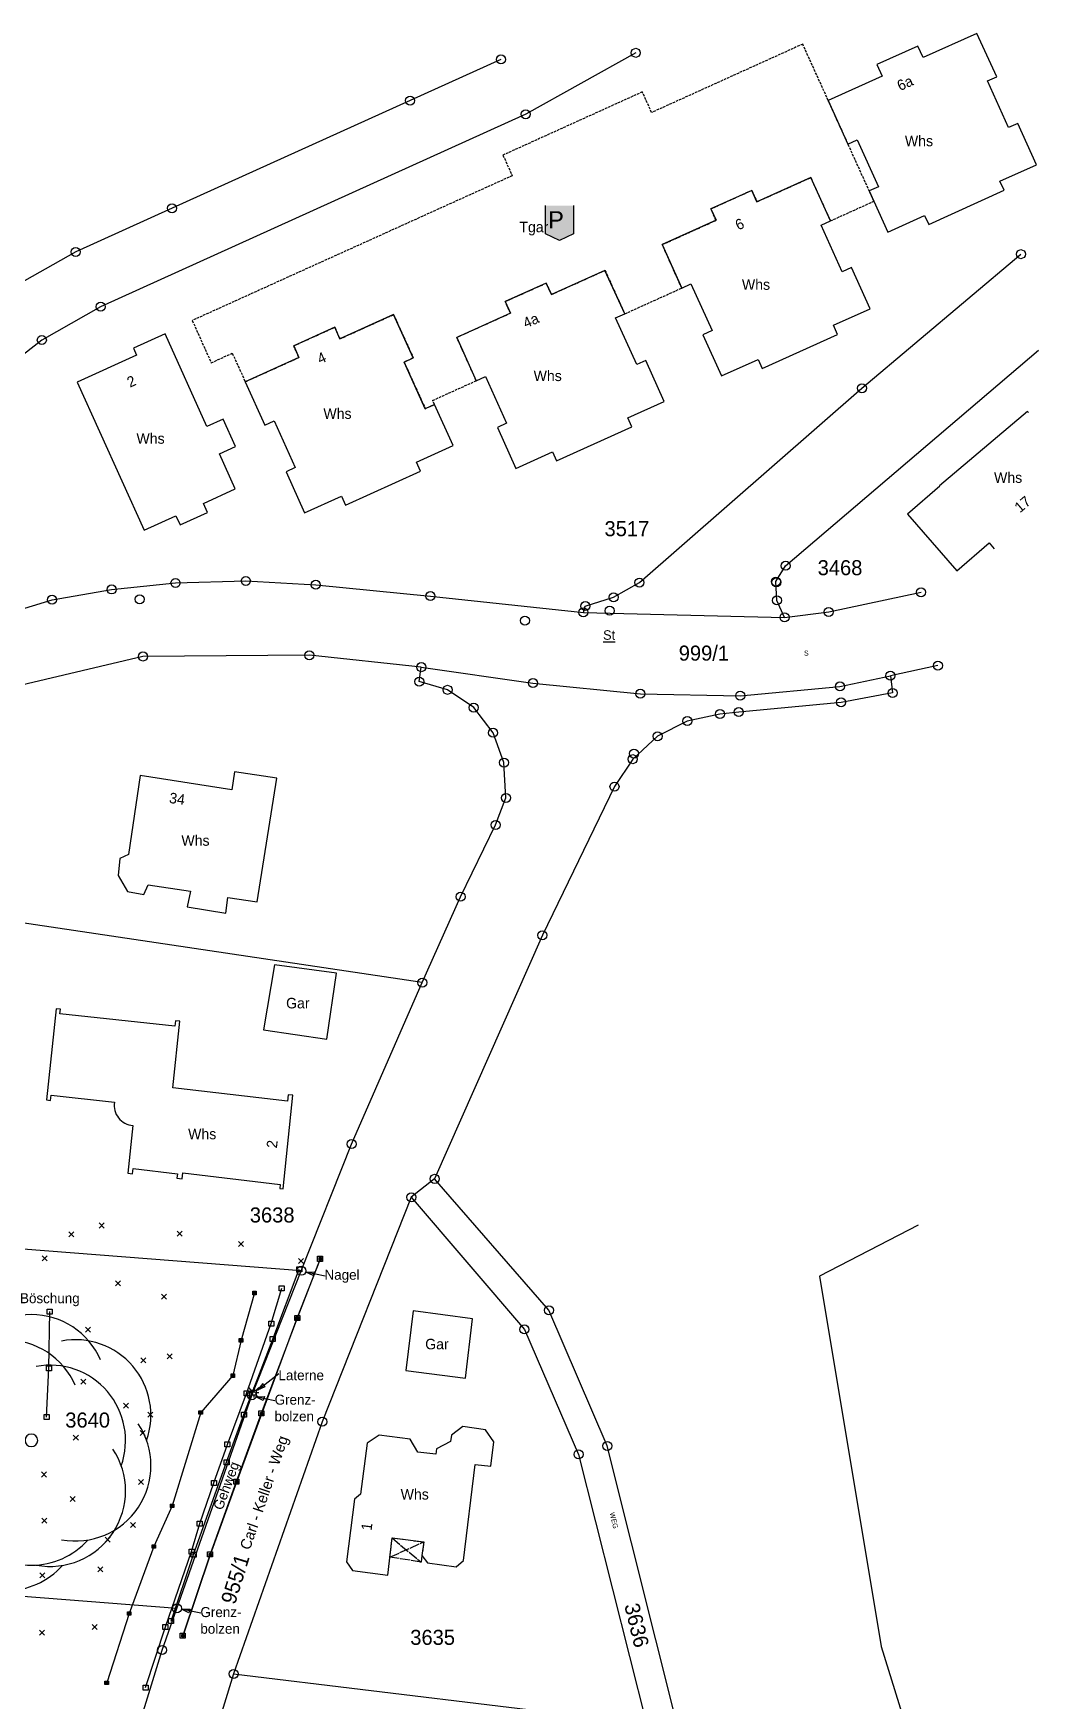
# Model space of a CAD drawing. Extents: x 3399801 to 3400072, y 5275603 to 5275873.
# Drawn here: x 3399971.7 to 3400071.9, y 5275706.7 to 5275872.9 of the extents above; entities that cross this region are included whole.
import ezdxf

# ---------------------------------------------------------------- set-up
doc = ezdxf.new("R2010")
doc.units = 0
for name, pattern in [('1600_2028', [0]), ('1600_2031', [1.5, 1, 0, 0, -0.5]), ('1600_2032', [0.5, 0.25, 0, 0, -0.25]), ('1600_2505', [0]), ('1600_2515', [0])]:
    doc.linetypes.add(name, pattern=pattern)
doc.layers.get('0').update_dxf_attribs({"color": 1, "linetype": 'CONTINUOUS'})
for name, color, linetype in [('BÖSCHUNG_OK', 7, 'CONTINUOUS'), ('BÖSCHUNG_UK', 7, 'CONTINUOUS'), ('BÖSCHUNGSLINIE', 52, 'CONTINUOUS'), ('FLURSTÜCKE_GRENZPUNKTE', 255, 'CONTINUOUS'), ('GEBÄUDE', 255, 'CONTINUOUS'), ('GELÄNDEPUNKT', 7, 'CONTINUOUS'), ('LAGEBEZEICHNUNGEN', 255, 'CONTINUOUS'), ('LAMPE', 7, 'CONTINUOUS'), ('LAUBBAUM_25M', 7, 'CONTINUOUS'), ('MIGRATIONSOBJEKTE', 7, 'CONTINUOUS'), ('PUNKTTEXTE_VERMARKUNG', 7, 'CONTINUOUS'), ('STELLKANTE_LINIE', 6, 'CONTINUOUS'), ('STELLKANTE_OK', 7, 'CONTINUOUS'), ('STELLKANTE_UK', 7, 'CONTINUOUS'), ('TEXTE', 1, 'CONTINUOUS'), ('VEGETATION', 255, 'CONTINUOUS'), ('VERKEHR', 255, 'CONTINUOUS')]:
    doc.layers.add(name, color=color, linetype=linetype)
doc.styles.add('ARIAL', font='txt')
doc.styles.add('FLURSTÜCKSNUMMER_-_K_10_70', font='txt')
doc.styles.add('FLURSTÜCKSNUMMER__SCHRÄGST', font='txt')
doc.styles.add('GEBÄUDEFUNKTION__NUR_BW_', font='txt')
doc.styles.add('MtXpl_Arial', font='txt')
doc.styles.add('NAME_-_BAUWERKEN_U__EINRIC', font='txt')
doc.styles.add('PUNKTZUSATZ_VERMARKUNG_APV', font='txt')
doc.styles.add('SONSTIGER_TEXT__BEZEICHNUN', font='txt')
doc.styles.add('TEXTART_7900', font='txt')

# ---------------------------------------------------------------- blocks, each defined once
blk = doc.blocks.new('*U23')
at = {"color": 7, "linetype": 'CONTINUOUS'}
for p, q in [((-0.38168, -0.290077), (-0.38168, 0.473282)), ((0.38168, 0.473282), (0.38168, -0.290077)), ((0, -0.473282), (-0.38168, -0.290077)), ((0.38168, -0.290077), (0, -0.473282))]:
    blk.add_line(p, q, dxfattribs=at)
at = {"color": 7, "linetype": 'CONTINUOUS', "extrusion": (0, 0, -1)}
for points in [[(0.38168, 0.473282), (-0.38168, -0.290077), (0.38168, -0.290077)], [(0.38168, 0.473282), (-0.38168, 0.473282), (-0.38168, -0.290077)], [(0.38168, -0.290077), (-0.38168, -0.290077), (0, -0.473282)]]:
    blk.add_solid(points, dxfattribs=at)
blk = doc.blocks.new('*U24')
at = {"color": 7, "linetype": 'BYBLOCK', "style": 'ARIAL'}
blk.add_text('P', height=0.458, dxfattribs=at).set_placement((-0.309, -0.137))
blk = doc.blocks.new('TIEFGARAGE')
at = {"color": 7, "const_width": 0.000005}
blk.add_lwpolyline([(-0.38168, -0.290077), (-0.38168, 0.473282), (0.38168, 0.473282), (0.38168, -0.290077), (0, -0.473282), (-0.38168, -0.290077)], dxfattribs=at)
at = {"color": 7, "linetype": 'CONTINUOUS'}
blk.add_blockref('*U23', (0, 0), dxfattribs=at)
at = {"layer": 'TEXTE', "color": 0, "linetype": 'BYBLOCK'}
blk.add_blockref('*U24', (0, 0), dxfattribs=at)
blk = doc.blocks.new('GRENZPUNKT_MIT_ABMARKUNG__')
at = {"color": 0}
blk.add_circle((0, 0), 0.5, dxfattribs=at)
blk = doc.blocks.new('34')
at = {"color": 0}
for p, q in [((-0.5, 0.5), (0.5, -0.5)), ((-0.5, -0.5), (0.5, 0.5))]:
    blk.add_line(p, q, dxfattribs=at)
blk = doc.blocks.new('71', base_point=(0.019231, 0))
at = {"color": 0}
for p, q in [((-0.497863, 0.5), (-0.497863, -0.5)), ((-0.497863, 0.5), (0.497863, 0.5)), ((-0.480769, -0.5), (-0.480769, 0.5)), ((-0.459402, -0.5), (-0.459402, 0.5)), ((-0.438034, -0.5), (-0.438034, 0.5)), ((-0.42094, -0.5), (-0.42094, 0.5)), ((-0.399573, -0.5), (-0.399573, 0.5)), ((-0.378205, -0.5), (-0.378205, 0.5)), ((-0.361111, -0.5), (-0.361111, 0.5)), ((-0.339744, -0.5), (-0.339744, 0.5)), ((-0.318376, -0.5), (-0.318376, 0.5)), ((-0.301282, -0.5), (-0.301282, 0.5)), ((-0.279915, -0.5), (-0.279915, 0.5)), ((-0.258547, -0.5), (-0.258547, 0.5)), ((-0.241453, -0.5), (-0.241453, 0.5)), ((-0.220085, -0.5), (-0.220085, 0.5)), ((-0.198718, -0.5), (-0.198718, 0.5)), ((-0.181624, -0.5), (-0.181624, 0.5)), ((-0.160256, -0.5), (-0.160256, 0.5)), ((-0.138889, -0.5), (-0.138889, 0.5)), ((-0.121795, -0.5), (-0.121795, 0.5)), ((-0.100428, -0.5), (-0.100428, 0.5)), ((-0.07906, -0.5), (-0.07906, 0.5)), ((-0.061966, -0.5), (-0.061966, 0.5)), ((-0.040599, -0.5), (-0.040599, 0.5)), ((-0.019231, -0.5), (-0.019231, 0.5)), ((-0.002137, -0.5), (-0.002137, 0.5)), ((0.019231, -0.5), (0.019231, 0.5)), ((0.040599, -0.5), (0.040599, 0.5)), ((0.057693, -0.5), (0.057693, 0.5)), ((0.07906, -0.5), (0.07906, 0.5)), ((0.100428, -0.5), (0.100428, 0.5)), ((0.117522, -0.5), (0.117522, 0.5)), ((0.138889, -0.5), (0.138889, 0.5)), ((0.160256, -0.5), (0.160256, 0.5)), ((0.177351, -0.5), (0.177351, 0.5)), ((0.198718, -0.5), (0.198718, 0.5)), ((0.220085, -0.5), (0.220085, 0.5)), ((0.237179, -0.5), (0.237179, 0.5)), ((0.258547, -0.5), (0.258547, 0.5)), ((0.279915, -0.5), (0.279915, 0.5)), ((0.297009, -0.5), (0.297009, 0.5)), ((0.318376, -0.5), (0.318376, 0.5)), ((0.339744, -0.5), (0.339744, 0.5)), ((0.356838, -0.5), (0.356838, 0.5)), ((0.378205, -0.5), (0.378205, 0.5)), ((0.399573, -0.5), (0.399573, 0.5)), ((0.416666, -0.5), (0.416666, 0.5)), ((0.438034, -0.5), (0.438034, 0.5)), ((0.459402, -0.5), (0.459402, 0.5)), ((0.476495, -0.5), (0.476495, 0.5)), ((0.497863, 0.5), (0.497863, -0.5)), ((0.497863, -0.5), (-0.497863, -0.5))]:
    blk.add_line(p, q, dxfattribs=at)
blk = doc.blocks.new('139', base_point=(0, -0.001756))
at = {"color": 0}
for centre, radius, start, end in [((0, 0.198947), 0.301054, 23.5569635, 156.4440746), ((0.175614, 0.098595), 0.301054, 340.5040188, 100.6030464), ((-0.175614, 0.098595), 0.301054, 99.3780715, 213.597998), ((-0.175615, -0.102107), 0.301054, 146.3760332, 280.6009987), ((0, -0.001756), 0.025088, 90.0011419, 179.9977162), ((0, -0.001756), 0.025088, 0.0022838, 89.9988581), ((0.175615, -0.102107), 0.301054, 259.3988907, 33.6239912), ((0, -0.001756), 0.025088, 180.0011419, 269.9988581), ((0, -0.001756), 0.025088, 270.0011419, 359.9988581), ((0, -0.198946), 0.301054, 221.6980082, 318.3019918)]:
    blk.add_arc(centre, radius, start, end, dxfattribs=at)
blk = doc.blocks.new('70')
at = {"color": 0}
for p, q in [((-0.5, -0.5), (-0.5, 0.5)), ((-0.5, 0.5), (0.5, 0.5)), ((0.5, 0.5), (0.5, -0.5)), ((0.5, -0.5), (-0.5, -0.5))]:
    blk.add_line(p, q, dxfattribs=at)
blk = doc.blocks.new('138')
at = {"color": 0}
for p, q in [((-0.25, 0.25), (-0.5, 0.5)), ((-0.25, 0), (-0.5, 0)), ((-0.25, -0.25), (-0.25, 0.25)), ((-0.25, 0.25), (0.25, 0.25)), ((0, 0.25), (0, 0.5)), ((0.25, 0.25), (0.5, 0.5)), ((0.25, 0.25), (0.25, -0.25)), ((0.25, 0), (0.5, 0)), ((-0.25, -0.25), (-0.5, -0.5)), ((0.25, -0.25), (-0.25, -0.25)), ((0, -0.25), (0, -0.5)), ((0.25, -0.25), (0.5, -0.5))]:
    blk.add_line(p, q, dxfattribs=at)
blk = doc.blocks.new('*U38')
at = {"layer": 'GEBÄUDE', "color": 7, "linetype": 'BYBLOCK', "style": 'GEBÄUDEFUNKTION__NUR_BW_'}
blk.add_text('Whs', height=1.05, rotation=0.0091, dxfattribs=at).set_placement((3399987.11, 5275762.65))
blk = doc.blocks.new('*U39')
at = {"layer": 'GEBÄUDE', "color": 7, "linetype": 'BYBLOCK', "style": 'GEBÄUDEFUNKTION__NUR_BW_'}
blk.add_text('Whs', height=1.05, rotation=0.0091, dxfattribs=at).set_placement((3399986.44, 5275791.92))
blk = doc.blocks.new('*U40')
at = {"layer": 'GEBÄUDE', "color": 7, "linetype": 'BYBLOCK', "style": 'GEBÄUDEFUNKTION__NUR_BW_'}
blk.add_text('Whs', height=1.05, rotation=0.0091, dxfattribs=at).set_placement((3400008.3, 5275726.72))
blk = doc.blocks.new('*U54')
at = {"layer": 'GEBÄUDE', "color": 7, "linetype": 'BYBLOCK', "style": 'GEBÄUDEFUNKTION__NUR_BW_'}
blk.add_text('Whs', height=1.05, rotation=0.0091, dxfattribs=at).set_placement((3400058.58, 5275861.68))
blk = doc.blocks.new('*U55')
at = {"layer": 'GEBÄUDE', "color": 7, "linetype": 'BYBLOCK', "style": 'GEBÄUDEFUNKTION__NUR_BW_'}
blk.add_text('Whs', height=1.05, rotation=0.0091, dxfattribs=at).set_placement((3400042.33, 5275847.36))
blk = doc.blocks.new('*U56')
at = {"layer": 'GEBÄUDE', "color": 7, "linetype": 'BYBLOCK', "style": 'GEBÄUDEFUNKTION__NUR_BW_'}
blk.add_text('Whs', height=1.05, rotation=0.0091, dxfattribs=at).set_placement((3399981.96, 5275832.01))
blk = doc.blocks.new('*U57')
at = {"layer": 'GEBÄUDE', "color": 7, "linetype": 'BYBLOCK', "style": 'GEBÄUDEFUNKTION__NUR_BW_'}
blk.add_text('Whs', height=1.05, rotation=0.0091, dxfattribs=at).set_placement((3400000.6, 5275834.49))
blk = doc.blocks.new('*U58')
at = {"layer": 'GEBÄUDE', "color": 7, "linetype": 'BYBLOCK', "style": 'GEBÄUDEFUNKTION__NUR_BW_'}
blk.add_text('Whs', height=1.05, rotation=0.0091, dxfattribs=at).set_placement((3400021.56, 5275838.26))
blk = doc.blocks.new('*U59')
at = {"layer": 'GEBÄUDE', "color": 7, "linetype": 'BYBLOCK', "style": 'GEBÄUDEFUNKTION__NUR_BW_'}
blk.add_text('Whs', height=1.05, rotation=0.0091, dxfattribs=at).set_placement((3400067.47, 5275828.11))
blk = doc.blocks.new('*U75')
at = {"layer": 'GEBÄUDE', "color": 7, "linetype": 'BYBLOCK', "style": 'GEBÄUDEFUNKTION__NUR_BW_'}
blk.add_text('Gar', height=1.05, rotation=0.0091, dxfattribs=at).set_placement((3399996.88, 5275775.7))
blk = doc.blocks.new('*U76')
at = {"layer": 'GEBÄUDE', "color": 7, "linetype": 'BYBLOCK', "style": 'GEBÄUDEFUNKTION__NUR_BW_'}
blk.add_text('Gar', height=1.05, rotation=0.0091, dxfattribs=at).set_placement((3400010.75, 5275741.7))
blk = doc.blocks.new('*U81')
at = {"layer": 'GEBÄUDE', "color": 7, "linetype": 'BYBLOCK', "style": 'GEBÄUDEFUNKTION__NUR_BW_'}
blk.add_text('Tgar', height=1.05, rotation=0.0091, dxfattribs=at).set_placement((3400020.14, 5275853.1))
blk = doc.blocks.new('*U99')
at = {"layer": 'LAGEBEZEICHNUNGEN', "color": 7, "linetype": 'BYBLOCK', "style": 'SONSTIGER_TEXT__BEZEICHNUN'}
blk.add_text('2', height=1.05, rotation=83.6553, dxfattribs=at).set_placement((3399995.96, 5275761.72))
blk = doc.blocks.new('*U100')
at = {"layer": 'LAGEBEZEICHNUNGEN', "color": 7, "linetype": 'BYBLOCK', "style": 'SONSTIGER_TEXT__BEZEICHNUN'}
blk.add_text('34', height=1.05, rotation=351.8094, dxfattribs=at).set_placement((3399985.17, 5275796.2))
blk = doc.blocks.new('*U101')
at = {"layer": 'LAGEBEZEICHNUNGEN', "color": 7, "linetype": 'BYBLOCK', "style": 'SONSTIGER_TEXT__BEZEICHNUN'}
blk.add_text('1', height=1.05, rotation=82.8715, dxfattribs=at).set_placement((3400005.4, 5275723.58))
blk = doc.blocks.new('*U113')
at = {"layer": 'LAGEBEZEICHNUNGEN', "color": 7, "linetype": 'BYBLOCK', "style": 'SONSTIGER_TEXT__BEZEICHNUN'}
blk.add_text('6a', height=1.05, rotation=24.369, dxfattribs=at).set_placement((3400058.1, 5275867.17))
blk = doc.blocks.new('*U114')
at = {"layer": 'LAGEBEZEICHNUNGEN', "color": 7, "linetype": 'BYBLOCK', "style": 'SONSTIGER_TEXT__BEZEICHNUN'}
blk.add_text('6', height=1.05, rotation=24.2709, dxfattribs=at).set_placement((3400041.96, 5275853.27))
blk = doc.blocks.new('*U115')
at = {"layer": 'LAGEBEZEICHNUNGEN', "color": 7, "linetype": 'BYBLOCK', "style": 'SONSTIGER_TEXT__BEZEICHNUN'}
blk.add_text('2', height=1.05, rotation=24.3788, dxfattribs=at).set_placement((3399981.31, 5275837.59))
blk = doc.blocks.new('*U116')
at = {"layer": 'LAGEBEZEICHNUNGEN', "color": 7, "linetype": 'BYBLOCK', "style": 'SONSTIGER_TEXT__BEZEICHNUN'}
blk.add_text('4', height=1.05, rotation=24.3456, dxfattribs=at).set_placement((3400000.28, 5275839.93))
blk = doc.blocks.new('*U117')
at = {"layer": 'LAGEBEZEICHNUNGEN', "color": 7, "linetype": 'BYBLOCK', "style": 'SONSTIGER_TEXT__BEZEICHNUN'}
blk.add_text('4a', height=1.05, rotation=24.2726, dxfattribs=at).set_placement((3400020.79, 5275843.5))
blk = doc.blocks.new('*U118')
at = {"layer": 'LAGEBEZEICHNUNGEN', "color": 7, "linetype": 'BYBLOCK', "style": 'SONSTIGER_TEXT__BEZEICHNUN'}
blk.add_text('17', height=1.05, rotation=40.2689, dxfattribs=at).set_placement((3400070.06, 5275825.07))
blk = doc.blocks.new('*U152')
at = {"layer": 'VERKEHR', "color": 7, "linetype": 'BYBLOCK', "style": 'TEXTART_7900'}
blk.add_text('WEG', height=0.5, rotation=283.6337, dxfattribs=at).set_placement((3400029.13, 5275725.38))
blk = doc.blocks.new('*U170')
at = {"layer": 'VERKEHR', "color": 7, "linetype": 'BYBLOCK', "style": 'TEXTART_7900'}
blk.add_text('S', height=0.5, rotation=0.0091, dxfattribs=at).set_placement((3400048.52, 5275810.88))
blk = doc.blocks.new('*U178')
at = {"layer": 'LAGEBEZEICHNUNGEN', "color": 7, "linetype": 'BYBLOCK', "style": 'NAME_-_BAUWERKEN_U__EINRIC'}
blk.add_text('Carl - Keller - Weg', height=1.08, rotation=71.0869, dxfattribs=at).set_placement((3399993.26, 5275721.62))
blk = doc.blocks.new('*U192')
at = {"layer": 'FLURSTÜCKE_GRENZPUNKTE', "color": 7, "linetype": 'BYBLOCK', "style": 'FLURSTÜCKSNUMMER_-_K_10_70'}
blk.add_text('3640', height=1.5, rotation=0.0091, dxfattribs=at).set_placement((3399974.86, 5275733.9))
blk = doc.blocks.new('*U194')
at = {"layer": 'FLURSTÜCKE_GRENZPUNKTE', "color": 7, "linetype": 'BYBLOCK', "style": 'FLURSTÜCKSNUMMER_-_K_10_70'}
blk.add_text('3638', height=1.5, rotation=0.0091, dxfattribs=at).set_placement((3399993.26, 5275754.35))
blk = doc.blocks.new('*U196')
at = {"layer": 'FLURSTÜCKE_GRENZPUNKTE', "color": 7, "linetype": 'BYBLOCK', "style": 'FLURSTÜCKSNUMMER_-_K_10_70'}
blk.add_text('3636', height=1.5, rotation=283.6328, dxfattribs=at).set_placement((3400030.59, 5275716.18))
blk = doc.blocks.new('*U197')
at = {"layer": 'FLURSTÜCKE_GRENZPUNKTE', "color": 7, "linetype": 'BYBLOCK', "style": 'FLURSTÜCKSNUMMER_-_K_10_70'}
blk.add_text('3635', height=1.5, rotation=0.0091, dxfattribs=at).set_placement((3400009.26, 5275712.23))
blk = doc.blocks.new('*U210')
at = {"layer": 'FLURSTÜCKE_GRENZPUNKTE', "color": 7, "linetype": 'BYBLOCK', "style": 'FLURSTÜCKSNUMMER_-_K_10_70'}
blk.add_text('3517', height=1.5, rotation=0.0091, dxfattribs=at).set_placement((3400028.63, 5275822.79))
blk = doc.blocks.new('*U211')
at = {"layer": 'FLURSTÜCKE_GRENZPUNKTE', "color": 7, "linetype": 'BYBLOCK', "style": 'FLURSTÜCKSNUMMER_-_K_10_70'}
blk.add_text('3468', height=1.5, rotation=0.0091, dxfattribs=at).set_placement((3400049.88, 5275818.9))
blk = doc.blocks.new('*U214')
at = {"layer": 'FLURSTÜCKE_GRENZPUNKTE', "color": 7, "linetype": 'BYBLOCK', "style": 'FLURSTÜCKSNUMMER__SCHRÄGST'}
blk.add_text('999/1', height=1.5, rotation=0.0091, dxfattribs=at).set_placement((3400036.03, 5275810.38))
blk = doc.blocks.new('*U215')
at = {"layer": 'FLURSTÜCKE_GRENZPUNKTE', "color": 7, "linetype": 'BYBLOCK', "style": 'FLURSTÜCKSNUMMER__SCHRÄGST'}
blk.add_text('955/1', height=1.5, rotation=72.8333, dxfattribs=at).set_placement((3399991.78, 5275716.17))
blk = doc.blocks.new('*U547')
at = {"layer": 'PUNKTTEXTE_VERMARKUNG', "color": 7, "linetype": 'BYBLOCK', "style": 'PUNKTZUSATZ_VERMARKUNG_APV'}
blk.add_text('%%USt', height=0.95, rotation=0.0091, dxfattribs=at).set_placement((3400028.49, 5275812.46))
blk = doc.blocks.new('*U549')
at = {"layer": 'TEXTE', "linetype": 'BYBLOCK', "style": 'MtXpl_Arial'}
blk.add_text('Böschung', height=1, dxfattribs=at).set_placement((3399970.35, 5275746.3))
blk = doc.blocks.new('*U550')
at = {"layer": 'TEXTE', "linetype": 'BYBLOCK', "style": 'MtXpl_Arial'}
blk.add_text('Gehweg', height=1, rotation=69.7723, dxfattribs=at).set_placement((3399990.52, 5275725.59))
blk = doc.blocks.new('*U551')
at = {"layer": 'TEXTE', "linetype": 'BYBLOCK', "style": 'MtXpl_Arial'}
for s, p in [('Grenz-', (3399988.34, 5275715)), ('bolzen', (3399988.33, 5275713.34))]:
    blk.add_text(s, height=1, dxfattribs=at).set_placement(p)
blk = doc.blocks.new('*U552')
at = {"layer": 'TEXTE', "linetype": 'BYBLOCK', "style": 'MtXpl_Arial'}
for s, p in [('Grenz-', (3399995.74, 5275736.18)), ('bolzen', (3399995.72, 5275734.52))]:
    blk.add_text(s, height=1, dxfattribs=at).set_placement(p)
blk = doc.blocks.new('*U553')
at = {"layer": 'TEXTE', "linetype": 'BYBLOCK', "style": 'MtXpl_Arial'}
blk.add_text('Nagel', height=1, dxfattribs=at).set_placement((3400000.71, 5275748.64))
blk = doc.blocks.new('*U554')
at = {"layer": 'TEXTE', "linetype": 'BYBLOCK', "style": 'MtXpl_Arial'}
blk.add_text('Laterne', height=1, dxfattribs=at).set_placement((3399996.12, 5275738.62))

msp = doc.modelspace()

# ---------------------------------------------------------------- linework, layer by layer
at = {"layer": 'BÖSCHUNGSLINIE', "linetype": 'BYBLOCK'}
for points in [[(3399993.733134, 5275747.319871), (3399992.383453, 5275742.602405), (3399991.576027, 5275739.079284), (3399988.369595, 5275735.401519), (3399985.515157, 5275726.088734), (3399983.697287, 5275722.034639), (3399981.238074, 5275715.353759), (3399978.989936, 5275708.439779)], [(3399982.866595, 5275707.974856), (3399984.839555, 5275714.023621), (3399987.45085, 5275721.533783), (3399988.263263, 5275724.318621), (3399989.682963, 5275728.385809), (3399991.027624, 5275732.219937), (3399992.93555, 5275737.313427), (3399995.402752, 5275744.262507), (3399996.442271, 5275747.798611)], [(3399972.997782, 5275734.953018), (3399973.238057, 5275739.808578), (3399973.306277, 5275745.45943)]]:
    msp.add_lwpolyline(points, dxfattribs=at)
at = {"layer": 'FLURSTÜCKE_GRENZPUNKTE', "color": 7, "linetype": '1600_2028'}
for p, q in [((3400018.300475, 5275870.334509), (3400009.247438, 5275866.225489)), ((3400031.745424, 5275870.991413), (3400020.771923, 5275864.872576)), ((3400020.771923, 5275864.872576), (3399978.386781, 5275845.674491)), ((3400009.247438, 5275866.225489), (3399985.509097, 5275855.486732)), ((3399985.509097, 5275855.486732), (3399975.90545, 5275851.136767)), ((3399975.90545, 5275851.136767), (3399969.252874, 5275847.386613)), ((3400054.29438, 5275837.546749), (3400070.145575, 5275850.913768)), ((3399978.386781, 5275845.674491), (3399972.524499, 5275842.354521)), ((3399972.524499, 5275842.354521), (3399967.232476, 5275838.214123)), ((3400046.68607, 5275819.840064), (3400071.917, 5275841.35105)), ((3400032.113099, 5275818.169608), (3400054.29438, 5275837.546749)), ((3399985.851687, 5275818.125637), (3399992.864927, 5275818.334782)), ((3399992.864927, 5275818.334782), (3399999.838198, 5275817.94377)), ((3400045.716153, 5275818.269552), (3400046.68607, 5275819.840064)), ((3400045.816506, 5275816.388959), (3400045.716153, 5275818.269552)), ((3399973.546288, 5275816.446657), (3399979.478812, 5275817.476262)), ((3399979.478812, 5275817.476262), (3399985.851687, 5275818.125637)), ((3399999.838198, 5275817.94377), (3400011.273642, 5275816.811991)), ((3400011.273642, 5275816.811991), (3400026.520993, 5275815.189623)), ((3400026.710981, 5275815.81975), (3400029.532152, 5275816.699596)), ((3400029.532152, 5275816.699596), (3400032.113099, 5275818.169608)), ((3400050.98776, 5275815.238539), (3400060.189266, 5275817.199258)), ((3399967.803874, 5275814.706785), (3399973.546288, 5275816.446657)), ((3400026.520993, 5275815.189623), (3400026.710981, 5275815.81975)), ((3400026.520993, 5275815.189623), (3400046.57696, 5275814.698414)), ((3400046.57696, 5275814.698414), (3400045.816506, 5275816.388959)), ((3400046.57696, 5275814.698414), (3400050.98776, 5275815.238539)), ((3399982.610628, 5275810.794008), (3399968.664609, 5275807.514492)), ((3399999.198591, 5275810.911989), (3399982.610628, 5275810.794008)), ((3400010.36409, 5275809.730301), (3399999.198591, 5275810.911989)), ((3400061.870967, 5275809.886177), (3400057.140178, 5275808.875988)), ((3400010.154166, 5275808.289959), (3400010.36409, 5275809.730301)), ((3400012.97564, 5275807.469407), (3400010.154166, 5275808.289959)), ((3400010.36409, 5275809.730301), (3400021.48968, 5275808.138537)), ((3400052.109331, 5275807.805864), (3400057.140178, 5275808.875988)), ((3400057.140178, 5275808.875988), (3400057.350538, 5275807.1553)), ((3400015.58715, 5275805.698647), (3400012.97564, 5275807.469407)), ((3400021.48968, 5275808.138537), (3400032.205049, 5275807.076975)), ((3400032.205049, 5275807.076975), (3400042.157427, 5275806.886195)), ((3400042.157427, 5275806.886195), (3400052.109331, 5275807.805864)), ((3400057.350538, 5275807.1553), (3400052.219642, 5275806.215284)), ((3400017.518448, 5275803.18779), (3400015.58715, 5275805.698647)), ((3400040.137325, 5275805.055819), (3400036.886765, 5275804.355899)), ((3400042.017685, 5275805.245724), (3400040.137325, 5275805.055819)), ((3400052.219642, 5275806.215284), (3400042.017685, 5275805.245724)), ((3400036.886765, 5275804.355899), (3400033.916401, 5275802.83579)), ((3400018.599105, 5275800.206792), (3400017.518448, 5275803.18779)), ((3400033.916401, 5275802.83579), (3400031.445591, 5275800.555436)), ((3400018.79886, 5275796.695529), (3400018.599105, 5275800.206792)), ((3400031.445591, 5275800.555436), (3400029.62435, 5275797.814654)), ((3400017.768089, 5275793.9947), (3400018.79886, 5275796.695529)), ((3400029.62435, 5275797.814654), (3400022.429206, 5275782.990217)), ((3400014.275736, 5275786.842622), (3400017.768089, 5275793.9947)), ((3400010.463208, 5275778.270135), (3400014.275736, 5275786.842622)), ((3400010.463208, 5275778.270135), (3399955.668593, 5275786.459273)), ((3400022.429206, 5275782.990217), (3400011.692074, 5275758.703161)), ((3400003.408831, 5275762.175592), (3400010.463208, 5275778.270135)), ((3399998.396125, 5275749.531926, 341.556), (3400003.408831, 5275762.175592)), ((3400011.692074, 5275758.703161), (3400009.360938, 5275756.862874)), ((3400023.086296, 5275745.596538), (3400011.692074, 5275758.703161)), ((3400009.360938, 5275756.862874), (3400000.486633, 5275734.486132)), ((3400009.360938, 5275756.862874), (3400020.645242, 5275743.686204)), ((3399998.396125, 5275749.531926, 341.556), (3399967.392793, 5275751.927357, 334.924)), ((3399993.463765, 5275737.108265, 341.485), (3399998.396125, 5275749.531926, 341.556)), ((3400028.898452, 5275732.070376), (3400023.086296, 5275745.596538)), ((3400020.645242, 5275743.686204), (3400026.037239, 5275731.230544)), ((3399985.990088, 5275715.872056, 340.825), (3399993.463765, 5275737.108265, 341.485)), ((3400000.486633, 5275734.486132), (3399991.642301, 5275709.338675)), ((3400038.112377, 5275695.294802), (3400028.898452, 5275732.070376)), ((3400026.037239, 5275731.230544), (3400032.799816, 5275704.349061)), ((3399985.990088, 5275715.872056, 340.825), (3399956.43608, 5275718.159099, 333.791)), ((3399984.519359, 5275711.71087), (3399985.990088, 5275715.872056, 340.825)), ((3399976.565663, 5275685.943176), (3399984.519359, 5275711.71087)), ((3399991.642301, 5275709.338675), (3399988.921173, 5275700.536011)), ((3399991.642301, 5275709.338675), (3400032.799816, 5275704.349061))]:
    msp.add_line(p, q, dxfattribs=at)
at = {"layer": 'GEBÄUDE', "color": 7, "linetype": '1600_2032'}
for p, q in [((3400048.389843, 5275871.8629), (3400033.326662, 5275865.039841)), ((3400050.940841, 5275866.232415), (3400048.389843, 5275871.8629)), ((3400032.396088, 5275867.090462), (3400018.501446, 5275860.792041)), ((3400033.326662, 5275865.039841), (3400032.396088, 5275867.090462)), ((3400055.492421, 5275856.191733), (3400050.940841, 5275866.232415)), ((3400018.501446, 5275860.792041), (3400019.431998, 5275858.741339)), ((3400019.431998, 5275858.741339), (3399987.520609, 5275844.302638)), ((3400043.829964, 5275856.139674), (3400049.190934, 5275858.550984)), ((3400049.190934, 5275858.550984), (3400051.151622, 5275854.230684)), ((3400039.229064, 5275855.428736), (3400043.319764, 5275857.279773)), ((3400043.319764, 5275857.279773), (3400043.829964, 5275856.139674)), ((3400039.749277, 5275854.28863), (3400039.229064, 5275855.428736)), ((3400051.151622, 5275854.230684), (3400055.492421, 5275856.191733)), ((3400034.388436, 5275851.867202), (3400039.749277, 5275854.28863)), ((3400036.329255, 5275847.536775), (3400034.388436, 5275851.867202)), ((3400023.334722, 5275846.887783), (3400028.67655, 5275849.297485)), ((3400028.67655, 5275849.297485), (3400030.647947, 5275844.966183)), ((3400018.722984, 5275846.188328), (3400022.81436, 5275848.028141)), ((3400022.81436, 5275848.028141), (3400023.334722, 5275846.887783)), ((3400030.647947, 5275844.966183), (3400036.329255, 5275847.536775)), ((3400002.246771, 5275842.469904), (3400007.598683, 5275844.889718)), ((3400007.598683, 5275844.889718), (3400009.559988, 5275840.568306)), ((3400013.891512, 5275842.618174), (3400019.243355, 5275845.027959)), ((3400019.243355, 5275845.027959), (3400018.722984, 5275846.188328)), ((3399987.520609, 5275844.302638), (3399989.41169, 5275840.081191)), ((3399997.634948, 5275841.770415), (3400001.726441, 5275843.620286)), ((3400001.726441, 5275843.620286), (3400002.246771, 5275842.469904)), ((3399998.155271, 5275840.610027), (3399997.634948, 5275841.770415)), ((3400015.842884, 5275838.296792), (3400013.891512, 5275842.618174)), ((3399989.41169, 5275840.081191), (3399991.512487, 5275841.041139)), ((3399991.512487, 5275841.041139), (3399992.813258, 5275838.19017)), ((3399992.813258, 5275838.19017), (3399998.155271, 5275840.610027)), ((3400009.559988, 5275840.568306), (3400008.64966, 5275840.158337)), ((3400008.64966, 5275840.158337), (3400010.761102, 5275835.506832)), ((3400011.49131, 5275836.326934), (3400015.842884, 5275838.296792)), ((3400010.761102, 5275835.506832), (3400011.671436, 5275835.926806)), ((3400011.671436, 5275835.926806), (3400011.49131, 5275836.326934))]:
    msp.add_line(p, q, dxfattribs=at)
at = {"layer": 'GEBÄUDE', "color": 7, "linetype": '1600_2505'}
for p, q in [((3400059.882771, 5275871.664445), (3400055.781821, 5275869.813632)), ((3400060.402945, 5275870.514372), (3400059.882771, 5275871.664445)), ((3400065.764239, 5275872.935389), (3400060.402945, 5275870.514372)), ((3400067.73482, 5275868.605188), (3400065.764239, 5275872.935389)), ((3400055.781821, 5275869.813632), (3400056.302005, 5275868.66355)), ((3400056.302005, 5275868.66355), (3400050.940841, 5275866.232415)), ((3400066.824603, 5275868.185012), (3400067.73482, 5275868.605188)), ((3400068.925179, 5275863.534835), (3400066.824603, 5275868.185012)), ((3400050.940841, 5275866.232415), (3400052.901554, 5275861.892091)), ((3400069.835387, 5275863.945018), (3400068.925179, 5275863.534835)), ((3400071.695843, 5275859.834911), (3400069.835387, 5275863.945018)), ((3400052.901554, 5275861.892091), (3400053.82174, 5275862.312298)), ((3400053.82174, 5275862.312298), (3400055.932445, 5275857.642005)), ((3400068.045054, 5275858.194136), (3400071.695843, 5275859.834911)), ((3400049.190934, 5275858.550984), (3400043.829964, 5275856.139674)), ((3400051.151622, 5275854.230684), (3400049.190934, 5275858.550984)), ((3400068.465158, 5275857.284113), (3400068.045054, 5275858.194136)), ((3400043.319764, 5275857.279773), (3400039.229064, 5275855.428736)), ((3400043.829964, 5275856.139674), (3400043.319764, 5275857.279773)), ((3400055.932445, 5275857.642005), (3400055.022269, 5275857.231793)), ((3400055.022269, 5275857.231793), (3400056.882852, 5275853.12157)), ((3400060.953656, 5275853.862404), (3400068.465158, 5275857.284113)), ((3400039.229064, 5275855.428736), (3400039.749277, 5275854.28863)), ((3400056.882852, 5275853.12157), (3400060.533537, 5275854.782442)), ((3400060.533537, 5275854.782442), (3400060.953656, 5275853.862404)), ((3400039.749277, 5275854.28863), (3400034.388436, 5275851.867202)), ((3400050.241461, 5275853.810457), (3400051.151622, 5275854.230684)), ((3400052.342155, 5275849.160172), (3400050.241461, 5275853.810457)), ((3400034.388436, 5275851.867202), (3400036.329255, 5275847.536775)), ((3400028.67655, 5275849.297485), (3400023.334722, 5275846.887783)), ((3400030.647947, 5275844.966183), (3400028.67655, 5275849.297485)), ((3400053.252308, 5275849.570406), (3400052.342155, 5275849.160172)), ((3400055.103093, 5275845.469803), (3400053.252308, 5275849.570406)), ((3400022.81436, 5275848.028141), (3400018.722984, 5275846.188328)), ((3400023.334722, 5275846.887783), (3400022.81436, 5275848.028141)), ((3400036.329255, 5275847.536775), (3400037.239384, 5275847.947029)), ((3400037.239384, 5275847.947029), (3400039.350542, 5275843.296252)), ((3400007.598683, 5275844.889718), (3400002.246771, 5275842.469904)), ((3400009.559988, 5275840.568306), (3400007.598683, 5275844.889718)), ((3400019.243355, 5275845.027959), (3400013.891512, 5275842.618174)), ((3400018.722984, 5275846.188328), (3400019.243355, 5275845.027959)), ((3400029.727645, 5275844.556227), (3400030.647947, 5275844.966183)), ((3400051.462714, 5275843.818539), (3400055.103093, 5275845.469803)), ((3400001.726441, 5275843.620286), (3399997.634948, 5275841.770415)), ((3400002.246771, 5275842.469904), (3400001.726441, 5275843.620286)), ((3400031.83928, 5275839.904797), (3400029.727645, 5275844.556227)), ((3400039.350542, 5275843.296252), (3400038.440444, 5275842.875986)), ((3400051.872954, 5275842.908294), (3400051.462714, 5275843.818539)), ((3399984.819597, 5275842.962678), (3399981.64838, 5275841.532756)), ((3399981.64838, 5275841.532756), (3399981.958548, 5275840.832512)), ((3399988.991983, 5275833.739512), (3399984.819597, 5275842.962678)), ((3399997.634948, 5275841.770415), (3399998.155271, 5275840.610027)), ((3400013.891512, 5275842.618174), (3400015.842884, 5275838.296792)), ((3400038.440444, 5275842.875986), (3400040.291502, 5275838.775178)), ((3400044.352142, 5275839.515982), (3400051.872954, 5275842.908294)), ((3399981.958548, 5275840.832512), (3399976.036201, 5275838.152701)), ((3399998.155271, 5275840.610027), (3399992.813258, 5275838.19017)), ((3400008.64966, 5275840.158337), (3400009.559988, 5275840.568306)), ((3400010.761102, 5275835.506832), (3400008.64966, 5275840.158337)), ((3400032.749585, 5275840.314757), (3400031.83928, 5275839.904797)), ((3400034.590852, 5275836.233766), (3400032.749585, 5275840.314757)), ((3400040.291502, 5275838.775178), (3400043.941905, 5275840.426192)), ((3400043.941905, 5275840.426192), (3400044.352142, 5275839.515982)), ((3399976.036201, 5275838.152701), (3399982.729915, 5275823.387513)), ((3399992.813258, 5275838.19017), (3399994.764451, 5275833.868718)), ((3400015.842884, 5275838.296792), (3400016.753208, 5275838.706759)), ((3400016.753208, 5275838.706759), (3400018.854737, 5275834.045288)), ((3400011.671436, 5275835.926806), (3400010.761102, 5275835.506832)), ((3400013.522746, 5275831.8355), (3400011.671436, 5275835.926806)), ((3400030.949801, 5275834.593666), (3400034.590852, 5275836.233766)), ((3400070.807959, 5275835.237956), (3400062.027662, 5275827.803737)), ((3400070.907999, 5275835.127916), (3400070.807959, 5275835.237956)), ((3399990.602618, 5275834.46948), (3399988.991983, 5275833.739512)), ((3399991.843369, 5275831.738558), (3399990.602618, 5275834.46948)), ((3399994.764451, 5275833.868718), (3399995.674804, 5275834.288699)), ((3399995.674804, 5275834.288699), (3399997.786144, 5275829.627151)), ((3400018.854737, 5275834.045288), (3400017.944406, 5275833.635317)), ((3400017.944406, 5275833.635317), (3400019.785776, 5275829.554041)), ((3400023.857441, 5275830.293648), (3400031.360129, 5275833.68339)), ((3400031.360129, 5275833.68339), (3400030.949801, 5275834.593666)), ((3399990.222721, 5275831.008588), (3399991.843369, 5275831.738558)), ((3400009.881372, 5275830.175593), (3400013.522746, 5275831.8355)), ((3399991.813697, 5275827.497409), (3399990.222721, 5275831.008588)), ((3400010.291661, 5275829.275305), (3400009.881372, 5275830.175593)), ((3400019.785776, 5275829.554041), (3400023.447125, 5275831.203928)), ((3400023.447125, 5275831.203928), (3400023.857441, 5275830.293648)), ((3399997.786144, 5275829.627151), (3399996.875784, 5275829.207166)), ((3399996.875784, 5275829.207166), (3399998.726989, 5275825.125822)), ((3400002.798734, 5275825.875464), (3400010.291661, 5275829.275305)), ((3399988.632392, 5275826.057453), (3399991.813697, 5275827.497409)), ((3399998.726989, 5275825.125822), (3400002.388457, 5275826.775756)), ((3400002.388457, 5275826.775756), (3400002.798734, 5275825.875464)), ((3400062.04767, 5275827.78373), (3400058.827556, 5275824.982371)), ((3400062.027662, 5275827.803737), (3400062.04767, 5275827.78373)), ((3399986.321507, 5275823.907174), (3399989.042643, 5275825.147147)), ((3399989.042643, 5275825.147147), (3399988.632392, 5275826.057453)), ((3400058.827556, 5275824.982371), (3400063.759589, 5275819.320197)), ((3399982.729915, 5275823.387513), (3399985.901255, 5275824.817483)), ((3399985.901255, 5275824.817483), (3399986.321507, 5275823.907174)), ((3400063.759589, 5275819.320197), (3400066.979705, 5275822.121534)), ((3400066.979705, 5275822.121534), (3400067.489916, 5275821.541288)), ((3399982.330934, 5275798.920587), (3399981.18015, 5275791.058191)), ((3399991.4554, 5275797.499045), (3399982.330934, 5275798.920587)), ((3399991.735622, 5275799.289603), (3399991.4554, 5275797.499045)), ((3399995.957689, 5275798.648895), (3399991.735622, 5275799.289603)), ((3399994.006083, 5275786.315022), (3399995.957689, 5275798.648895)), ((3399980.289724, 5275790.658162), (3399980.129607, 5275788.967635)), ((3399981.18015, 5275791.058191), (3399980.289724, 5275790.658162)), ((3399980.129607, 5275788.967635), (3399981.059991, 5275787.347011)), ((3399981.059991, 5275787.347011), (3399982.700761, 5275787.066711)), ((3399982.700761, 5275787.066711), (3399983.120989, 5275788.006962)), ((3399983.120989, 5275788.006962), (3399987.332969, 5275787.386226)), ((3399987.332969, 5275787.386226), (3399987.002752, 5275785.815754)), ((3399990.854541, 5275785.205058), (3399991.054707, 5275786.755545)), ((3399991.054707, 5275786.755545), (3399994.006083, 5275786.315022)), ((3399987.002752, 5275785.815754), (3399990.854541, 5275785.205058)), ((3399995.726549, 5275780.032702), (3399994.615689, 5275773.560691)), ((3400001.909347, 5275779.201598), (3399995.726549, 5275780.032702)), ((3400000.948473, 5275772.639503), (3400001.909347, 5275779.201598)), ((3399973.956475, 5275775.664035), (3399972.995787, 5275766.571272)), ((3399974.376662, 5275775.623977), (3399973.956475, 5275775.664035)), ((3399974.326627, 5275775.17384), (3399974.376662, 5275775.623977)), ((3399985.781739, 5275773.932035), (3399974.326627, 5275775.17384)), ((3399985.581422, 5275767.790059), (3399986.281982, 5275774.422126)), ((3399985.841786, 5275774.472203), (3399985.781739, 5275773.932035)), ((3399986.281982, 5275774.422126), (3399985.841786, 5275774.472203)), ((3399994.615689, 5275773.560691), (3400000.948473, 5275772.639503)), ((3399973.385962, 5275766.531214), (3399973.446003, 5275767.031365)), ((3399973.446003, 5275767.031365), (3399979.768834, 5275766.340412)), ((3399997.006345, 5275766.447972), (3399985.581422, 5275767.790059)), ((3399996.595654, 5275757.695093), (3399997.536611, 5275767.038094)), ((3399997.076413, 5275767.088177), (3399997.006345, 5275766.447972)), ((3399997.536611, 5275767.038094), (3399997.076413, 5275767.088177)), ((3399972.995787, 5275766.571272), (3399973.385962, 5275766.531214)), ((3399981.609572, 5275764.01941), (3399981.08921, 5275759.25795)), ((3399981.08921, 5275759.25795), (3399981.579415, 5275759.20786)), ((3399981.579415, 5275759.20786), (3399981.639457, 5275759.738022)), ((3399981.639457, 5275759.738022), (3399986.051298, 5275759.217189)), ((3399986.051298, 5275759.217189), (3399986.00126, 5275758.777053)), ((3399986.00126, 5275758.777053), (3399986.511472, 5275758.716956)), ((3399986.511472, 5275758.716956), (3399986.571521, 5275759.297137)), ((3399986.571521, 5275759.297137), (3399996.285549, 5275758.135288)), ((3399996.285549, 5275758.135288), (3399996.245509, 5275757.73516)), ((3399996.245509, 5275757.73516), (3399996.595654, 5275757.695093)), ((3400009.560671, 5275745.528683), (3400008.830233, 5275739.576598)), ((3400015.473113, 5275744.757444), (3400009.560671, 5275745.528683)), ((3400014.752685, 5275738.815332), (3400015.473113, 5275744.757444)), ((3400008.830233, 5275739.576598), (3400014.752685, 5275738.815332)), ((3400014.492472, 5275733.993568), (3400013.371985, 5275733.153444)), ((3400016.773418, 5275733.683063), (3400014.492472, 5275733.993568)), ((3400017.593736, 5275732.492474), (3400016.773418, 5275733.683063)), ((3400004.948447, 5275732.354591), (3400004.308061, 5275727.262834)), ((3400006.148967, 5275733.134672), (3400004.948447, 5275732.354591)), ((3400009.260258, 5275732.743995), (3400006.148967, 5275733.134672)), ((3400010.010543, 5275731.453388), (3400009.260258, 5275732.743995)), ((3400011.861324, 5275731.763184), (3400011.801287, 5275731.253004)), ((3400013.281934, 5275732.51322), (3400011.861324, 5275731.763184)), ((3400013.371985, 5275733.153444), (3400013.281934, 5275732.51322)), ((3400017.283554, 5275730.041602), (3400017.593736, 5275732.492474)), ((3400011.801287, 5275731.253004), (3400010.010543, 5275731.453388)), ((3400014.572217, 5275720.638544), (3400015.742913, 5275730.211933)), ((3400015.742913, 5275730.211933), (3400017.283554, 5275730.041602)), ((3400003.697793, 5275726.762759), (3400002.907316, 5275720.520616)), ((3400004.308061, 5275727.262834), (3400003.697793, 5275726.762759)), ((3400007.029016, 5275719.179372), (3400007.449277, 5275722.890667)), ((3400007.449277, 5275722.890667), (3400010.610595, 5275722.499954)), ((3400010.610595, 5275722.499954), (3400010.420485, 5275721.149486)), ((3400002.907316, 5275720.520616), (3400003.507547, 5275719.650188)), ((3400010.420485, 5275721.149486), (3400010.9707, 5275720.409111)), ((3400010.9707, 5275720.409111), (3400013.851901, 5275720.018442)), ((3400013.851901, 5275720.018442), (3400014.572217, 5275720.638544)), ((3400003.507547, 5275719.650188), (3400007.029016, 5275719.179372))]:
    msp.add_line(p, q, dxfattribs=at)
msp.add_arc((3399981.744611, 5275766.016933), 2.002082, 170.70188786, 266.1325266, dxfattribs=at)
at = {"layer": 'MIGRATIONSOBJEKTE', "color": 7, "linetype": '1600_2031'}
for p, q in [((3400007.229141, 5275720.980001), (3400007.449277, 5275722.890667)), ((3400007.229141, 5275720.980001), (3400010.610595, 5275722.499954)), ((3400007.449277, 5275722.890667), (3400010.610595, 5275722.499954)), ((3400007.449277, 5275722.890667), (3400010.340437, 5275720.489255)), ((3400010.610595, 5275722.499954), (3400010.420485, 5275721.149486)), ((3400010.340437, 5275720.489255), (3400007.229141, 5275720.980001)), ((3400010.420485, 5275721.149486), (3400010.340437, 5275720.489255))]:
    msp.add_line(p, q, dxfattribs=at)
at = {"layer": 'STELLKANTE_LINIE', "linetype": 'BYBLOCK'}
msp.add_lwpolyline([(3399986.606276, 5275713.146981), (3399989.32863, 5275721.229335), (3399991.951916, 5275728.490448), (3399994.450131, 5275735.284446), (3399997.997845, 5275744.806283), (3400000.304947, 5275750.720056), (3400000.272933, 5275750.727063), (3399997.988841, 5275744.82129), (3399994.403112, 5275735.309463), (3399991.906897, 5275728.497459), (3399989.304621, 5275721.263351), (3399986.573262, 5275713.159992)], close=True, dxfattribs=at)
msp.add_lwpolyline([(3399985.406809, 5275714.609721), (3399987.65993, 5275721.23464), (3399990.949545, 5275730.435316), (3399992.669385, 5275735.199718), (3399995.544772, 5275742.71893), (3399998.186042, 5275749.685014)], dxfattribs=at)
at = {"layer": 'TEXTE', "linetype": 'BYBLOCK'}
for points in [[(3400000.77833, 5275749.010218), (3399998.832086, 5275749.396418), (3399999.730361, 5275749.416068), (3399999.591563, 5275749.048083), (3399998.861291, 5275749.397984)], [(3399996.15179, 5275739.247023), (3399994.019055, 5275737.601488), (3399994.581838, 5275738.301887), (3399994.7743, 5275737.958906), (3399994.036643, 5275737.624856)], [(3399995.770383, 5275736.576256), (3399993.82414, 5275736.962457), (3399994.722414, 5275736.982106), (3399994.583617, 5275736.614122), (3399993.853344, 5275736.964022)], [(3399988.376859, 5275715.395501), (3399986.430615, 5275715.781702), (3399987.32889, 5275715.801352), (3399987.190092, 5275715.433367), (3399986.45982, 5275715.783268)]]:
    msp.add_lwpolyline(points, dxfattribs=at)
at = {"layer": 'VEGETATION', "color": 253, "linetype": '1600_2515'}
for p, q in [((3400061.870967, 5275809.886177), (3400057.140178, 5275808.875988)), ((3400057.140178, 5275808.875988), (3400057.350538, 5275807.1553)), ((3400057.350538, 5275807.1553), (3400052.219642, 5275806.215284)), ((3400040.137325, 5275805.055819), (3400036.886765, 5275804.355899)), ((3400042.017685, 5275805.245724), (3400040.137325, 5275805.055819)), ((3400052.219642, 5275806.215284), (3400042.017685, 5275805.245724)), ((3400036.886765, 5275804.355899), (3400033.916401, 5275802.83579)), ((3400033.916401, 5275802.83579), (3400031.445591, 5275800.555436)), ((3400031.445591, 5275800.555436), (3400029.62435, 5275797.814654)), ((3400029.62435, 5275797.814654), (3400022.429206, 5275782.990217)), ((3400022.429206, 5275782.990217), (3400011.692074, 5275758.703161)), ((3400059.900138, 5275754.084361), (3400050.06662, 5275749.0037)), ((3400050.06662, 5275749.0037), (3400056.219024, 5275712.077318)), ((3400056.219024, 5275712.077318), (3400061.791995, 5275694.109345))]:
    msp.add_line(p, q, dxfattribs=at)
at = {"layer": 'VERKEHR', "color": 253, "linetype": '1600_2515'}
for p, q in [((3400018.300475, 5275870.334509), (3400009.247438, 5275866.225489)), ((3400009.247438, 5275866.225489), (3399985.509097, 5275855.486732)), ((3399985.509097, 5275855.486732), (3399975.90545, 5275851.136767)), ((3399975.90545, 5275851.136767), (3399969.252874, 5275847.386613)), ((3400046.68607, 5275819.840064), (3400071.917, 5275841.35105)), ((3400045.716153, 5275818.269552), (3400046.68607, 5275819.840064)), ((3400045.816506, 5275816.388959), (3400045.716153, 5275818.269552)), ((3400026.520993, 5275815.189623), (3400046.57696, 5275814.698414)), ((3400046.57696, 5275814.698414), (3400045.816506, 5275816.388959)), ((3400010.36409, 5275809.730301), (3400021.48968, 5275808.138537)), ((3400052.109331, 5275807.805864), (3400057.140178, 5275808.875988)), ((3400021.48968, 5275808.138537), (3400032.205049, 5275807.076975)), ((3400032.205049, 5275807.076975), (3400042.157427, 5275806.886195)), ((3400042.157427, 5275806.886195), (3400052.109331, 5275807.805864)), ((3400011.692074, 5275758.703161), (3400009.360938, 5275756.862874)), ((3400023.086296, 5275745.596538), (3400011.692074, 5275758.703161)), ((3400009.360938, 5275756.862874), (3400020.645242, 5275743.686204)), ((3400028.898452, 5275732.070376), (3400023.086296, 5275745.596538)), ((3400020.645242, 5275743.686204), (3400026.037239, 5275731.230544)), ((3400038.112377, 5275695.294802), (3400028.898452, 5275732.070376)), ((3400026.037239, 5275731.230544), (3400032.799816, 5275704.349061))]:
    msp.add_line(p, q, dxfattribs=at)

# ---------------------------------------------------------------- block references
at = {"layer": 'BÖSCHUNG_OK', "color": 53, "xscale": 0.5, "yscale": 0.5, "zscale": 0.5}
for p in [(3399996.442271, 5275747.798611, 341.528), (3399973.306277, 5275745.45943, 336.681), (3399995.402752, 5275744.262507, 341.423), (3399973.238057, 5275739.808578, 336.903), (3399992.93555, 5275737.313427, 341.28), (3399972.997782, 5275734.953018, 336.848), (3399991.027624, 5275732.219937, 341.161), (3399989.682963, 5275728.385809, 341.175), (3399988.263263, 5275724.318621, 341.065), (3399987.45085, 5275721.533783, 340.896), (3399984.839555, 5275714.023621, 340.649), (3399982.866595, 5275707.974856, 340.498)]:
    msp.add_blockref('70', p, dxfattribs=at)
at = {"layer": 'BÖSCHUNG_UK', "color": 53, "xscale": 0.35, "yscale": 0.35, "zscale": 0.35}
for p in [(3399993.733134, 5275747.319871, 340.906), (3399992.383453, 5275742.602405, 340.652), (3399991.576027, 5275739.079284, 340.425), (3399988.369595, 5275735.401519, 339.674), (3399985.515157, 5275726.088734, 339.352), (3399983.697287, 5275722.034639, 339.055), (3399981.238074, 5275715.353759, 338.752), (3399978.989936, 5275708.439779, 338.279)]:
    msp.add_blockref('71', p, dxfattribs=at)
at = {"layer": 'FLURSTÜCKE_GRENZPUNKTE', "color": 7, "xscale": 0.9, "yscale": 0.9, "zscale": 0.9}
for p in [(3400031.745424, 5275870.991413), (3400018.300475, 5275870.334509), (3400009.247438, 5275866.225489), (3400020.771923, 5275864.872576), (3399985.509097, 5275855.486732), (3399975.90545, 5275851.136767), (3400070.145575, 5275850.913768), (3399978.386781, 5275845.674491), (3399972.524499, 5275842.354521), (3400054.29438, 5275837.546749), (3400046.68607, 5275819.840064), (3399985.851687, 5275818.125637), (3399992.864927, 5275818.334782), (3399999.838198, 5275817.94377), (3400032.113099, 5275818.169608), (3400045.716153, 5275818.269552), (3400045.766177, 5275818.189527), (3399973.546288, 5275816.446657), (3399979.478812, 5275817.476262), (3399982.27012, 5275816.495645), (3400011.273642, 5275816.811991), (3400029.532152, 5275816.699596), (3400045.816506, 5275816.388959), (3400060.189266, 5275817.199258), (3400026.520993, 5275815.189623), (3400026.710981, 5275815.81975), (3400029.142192, 5275815.359326), (3400046.57696, 5275814.698414), (3400050.98776, 5275815.238539), (3400020.68838, 5275814.37017), (3399982.610628, 5275810.794008), (3399999.198591, 5275810.911989), (3400010.36409, 5275809.730301), (3400061.870967, 5275809.886177), (3400010.154166, 5275808.289959), (3400021.48968, 5275808.138537), (3400052.109331, 5275807.805864), (3400057.140178, 5275808.875988), (3400012.97564, 5275807.469407), (3400032.205049, 5275807.076975), (3400042.157427, 5275806.886195), (3400052.219642, 5275806.215284), (3400057.350538, 5275807.1553), (3400015.58715, 5275805.698647), (3400040.137325, 5275805.055819), (3400042.017685, 5275805.245724), (3400017.518448, 5275803.18779), (3400033.916401, 5275802.83579), (3400036.886765, 5275804.355899), (3400031.56572, 5275801.115626), (3400018.599105, 5275800.206792), (3400031.445591, 5275800.555436), (3400029.62435, 5275797.814654), (3400018.79886, 5275796.695529), (3400017.768089, 5275793.9947), (3400014.275736, 5275786.842622), (3400022.429206, 5275782.990217), (3400010.463208, 5275778.270135), (3400003.408831, 5275762.175592), (3400011.692074, 5275758.703161), (3400009.360938, 5275756.862874), (3400023.086296, 5275745.596538), (3400020.645242, 5275743.686204), (3400000.486633, 5275734.486132), (3400028.898452, 5275732.070376), (3400026.037239, 5275731.230544), (3399984.519359, 5275711.71087), (3399991.642301, 5275709.338675)]:
    msp.add_blockref('GRENZPUNKT_MIT_ABMARKUNG__', p, dxfattribs=at)
at = {"layer": 'FLURSTÜCKE_GRENZPUNKTE', "color": 1, "xscale": 0.9, "yscale": 0.9, "zscale": 0.9}
for p in [(3399998.396125, 5275749.531926, 341.556), (3399993.463765, 5275737.108265, 341.485), (3399985.990088, 5275715.872056, 340.825)]:
    msp.add_blockref('GRENZPUNKT_MIT_ABMARKUNG__', p, dxfattribs=at)
at = {"layer": 'GEBÄUDE', "color": 142, "xscale": 3.7, "yscale": 3.7, "zscale": 3.7}
msp.add_blockref('TIEFGARAGE', (3400024.140507, 5275854.012713), dxfattribs=at)
at = {"layer": 'GELÄNDEPUNKT', "color": 53, "xscale": 0.5, "yscale": 0.5, "zscale": 0.5}
for p in [(3399975.476524, 5275753.163681, 337.141), (3399978.492923, 5275754.050588, 338.029), (3399986.272189, 5275753.236141, 339.236), (3399992.370691, 5275752.201827, 340.363), (3399972.808228, 5275750.789253, 336.425), (3399998.371139, 5275750.500279, 341.422), (3399980.107496, 5275748.285384, 338.303), (3399984.697368, 5275746.960189, 339.217), (3399977.126995, 5275743.663246, 337.72), (3399982.640342, 5275740.602304, 339.204), (3399985.27345, 5275741.00701, 339.418), (3399976.65362, 5275738.472564, 337.647), (3399980.916501, 5275736.093024, 338.497), (3399983.353494, 5275735.194298, 339.362), (3399982.583123, 5275733.356789, 338.936), (3399975.914102, 5275732.897811, 337.465), (3399972.737466, 5275729.220177, 336.825), (3399982.421924, 5275728.458109, 338.763), (3399975.613772, 5275726.765802, 337.474), (3399972.772329, 5275724.603648, 336.858), (3399981.624475, 5275724.193765, 338.613), (3399979.095344, 5275722.714718, 338.148), (3399972.563047, 5275719.176902, 336.834), (3399978.358905, 5275719.754851, 338.137), (3399972.533842, 5275713.439015, 336.594), (3399977.794469, 5275714.004, 338.24)]:
    msp.add_blockref('34', p, dxfattribs=at)
at = {"layer": 'LAMPE', "color": 30}
msp.add_blockref('138', (3399993.657853, 5275737.386332, 341.512), dxfattribs=at)
at = {"layer": 'LAUBBAUM_25M', "color": 3, "xscale": 25, "yscale": 25, "zscale": 25}
for p in [(3399971.483983, 5275732.623527, 336.666), (3399968.953681, 5275730.090179, 336.207)]:
    msp.add_blockref('139', p, dxfattribs=at)
at = {"layer": 'STELLKANTE_OK', "color": 6, "xscale": 0.5, "yscale": 0.5, "zscale": 0.5}
for p in [(3400000.272933, 5275750.727063, 341.528), (3399998.186042, 5275749.685014, 341.554), (3399997.988841, 5275744.82129, 341.554), (3399995.544772, 5275742.71893, 341.585), (3399992.669385, 5275735.199718, 341.453), (3399994.403112, 5275735.309463, 341.43), (3399990.949545, 5275730.435316, 341.39), (3399991.906897, 5275728.497459, 341.275), (3399987.65993, 5275721.23464, 341.056), (3399989.304621, 5275721.263351, 341.031), (3399985.406809, 5275714.609721, 340.772), (3399986.573262, 5275713.159992, 340.771)]:
    msp.add_blockref('70', p, dxfattribs=at)
at = {"layer": 'STELLKANTE_UK', "color": 6, "xscale": 0.25, "yscale": 0.25, "zscale": 0.25}
for p in [(3400000.304947, 5275750.720056, 341.391), (3399997.997845, 5275744.806283, 341.432), (3399994.450131, 5275735.284446, 341.302), (3399991.951916, 5275728.490448, 341.151), (3399989.32863, 5275721.229335, 340.916), (3399986.606276, 5275713.146981, 340.648)]:
    msp.add_blockref('71', p, dxfattribs=at)
at = {"layer": 'TEXTE', "color": 0, "linetype": 'BYBLOCK'}
for name in ['*U113', '*U54', '*U81', '*U114', '*U55', '*U117', '*U116', '*U115', '*U58', '*U57', '*U56', '*U59', '*U118', '*U210', '*U211', '*U547', '*U214', '*U170', '*U100', '*U39', '*U75', '*U38', '*U99', '*U194', '*U553', '*U549', '*U76', '*U554', '*U552', '*U192', '*U178', '*U550', '*U40', '*U152', '*U101', '*U215', '*U551', '*U196', '*U197']:
    msp.add_blockref(name, (0, 0), dxfattribs=at)

doc.saveas('drawing.dxf')
